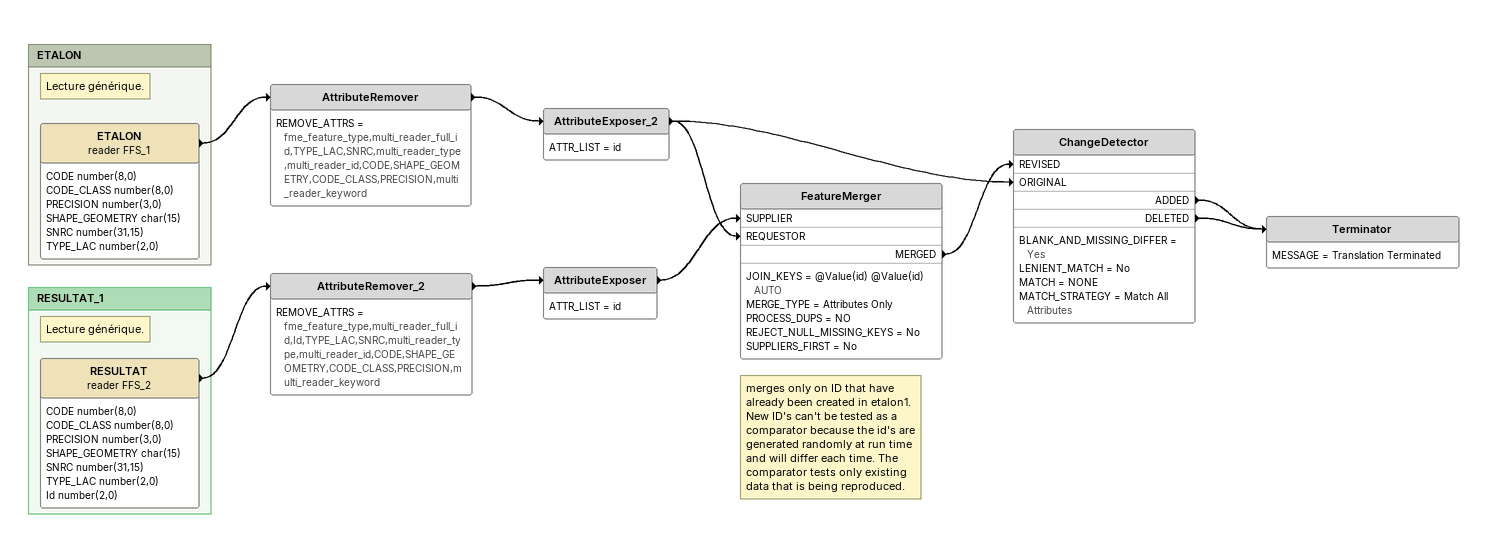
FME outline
AttributeRemover
    REMOVE_ATTRS = fme_feature_type,multi_reader_full_id,TYPE_LAC,SNRC,multi_reader_type,multi_reader_id,CODE,SHAPE_GEOMETRY,CODE_CLASS,PRECISION,multi_reader_keyword
    -> AttributeExposer_2
AttributeExposer_2
    ATTR_LIST = id
    -> FeatureMerger [REQUESTOR]
    -> ChangeDetector [ORIGINAL]
AttributeRemover_2
    REMOVE_ATTRS = fme_feature_type,multi_reader_full_id,Id,TYPE_LAC,SNRC,multi_reader_type,multi_reader_id,CODE,SHAPE_GEOMETRY,CODE_CLASS,PRECISION,multi_reader_keyword
    -> AttributeExposer
AttributeExposer
    ATTR_LIST = id
    -> FeatureMerger [SUPPLIER]
Note: merges only on ID that have already been created in etalon1. New ID's can't be tested as a comparator because the id's are generated randomly at run time and will differ each time. The comparator tests only existing data that is being reproduced.
FeatureMerger
    JOIN_KEYS = @Value(id) @Value(id) AUTO
    MERGE_TYPE = Attributes Only
    PROCESS_DUPS = NO
    REJECT_NULL_MISSING_KEYS = No
    SUPPLIERS_FIRST = No
    MERGED -> ChangeDetector [REVISED]
ChangeDetector
    BLANK_AND_MISSING_DIFFER = Yes
    LENIENT_MATCH = No
    MATCH = NONE
    MATCH_STRATEGY = Match All Attributes
    ADDED -> Terminator
    DELETED -> Terminator
Terminator
    MESSAGE = Translation Terminated

Bookmark: ETALON
Note: Lecture générique.
ETALON (reader FFS_1)
    attributes: CODE number(8,0), CODE_CLASS number(8,0), PRECISION number(3,0), SHAPE_GEOMETRY char(15), SNRC number(31,15), TYPE_LAC number(2,0)
    -> AttributeRemover

Bookmark: RESULTAT_1
Note: Lecture générique.
RESULTAT (reader FFS_2)
    attributes: CODE number(8,0), CODE_CLASS number(8,0), PRECISION number(3,0), SHAPE_GEOMETRY char(15), SNRC number(31,15), TYPE_LAC number(2,0), Id number(2,0)
    -> AttributeRemover_2
